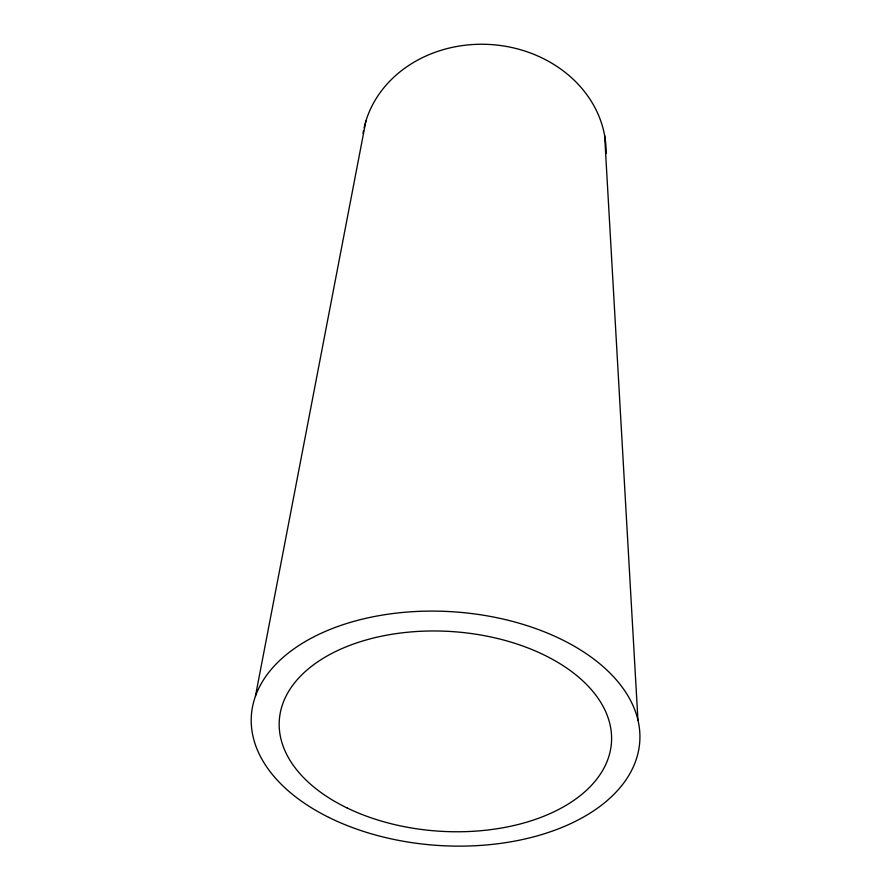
<?xml version="1.0" encoding="UTF-8"?>
<svg xmlns="http://www.w3.org/2000/svg" width="890" height="890" viewBox="0 0 890 890"><rect width="100%" height="100%" fill="white"/><g stroke="black" fill="none" stroke-linecap="round" stroke-linejoin="round"><path stroke-width="1.33" d="M255.419 696.269L365.901 121.062M604.622 135.447L637.941 720.032M363.031 133.322A122.219 105.721 3.8 0 1 363.521 130.563M364.099 127.815A122.219 105.721 3.8 0 1 496.587 45.045A122.219 105.721 3.8 0 1 606.123 153.581M328.788 817.387A194.632 117.068 3.8 0 0 638.508 750.915A194.632 117.068 3.8 0 0 369.395 617.538A194.632 117.068 3.8 0 0 328.788 817.387M347.222 808.031A166.452 100.014 3.8 0 0 610.629 749.18A166.452 100.014 3.8 0 0 378.295 636.895A166.452 100.014 3.8 0 0 347.222 808.031"/></g></svg>
